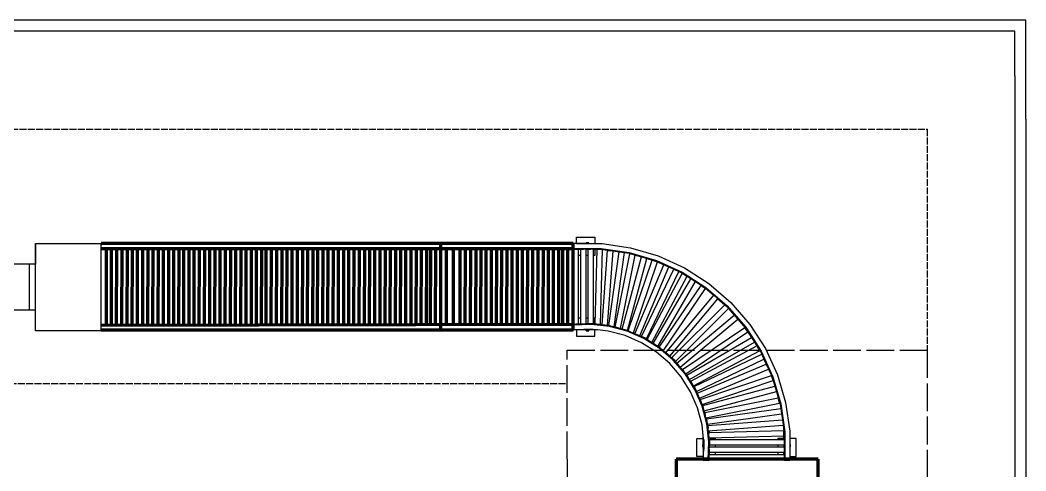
# Model space of a CAD drawing. Header units: millimetres. Extents: x -9564 to 100419, y -25359 to 24346.
# Drawn here: x 85395 to 94608, y -6629 to -2496 of the extents above; entities that cross this region are included whole.
import ezdxf

# ---------------------------------------------------------------- set-up
doc = ezdxf.new("R2010")
doc.units = ezdxf.units.MM
doc.header["$LTSCALE"] = 100
doc.linetypes.add('DASHED2', pattern=[0.762, 0.635, -0.127])
doc.linetypes.add('DASHEDX2', pattern=[3.048, 2.54, -0.508])
for name, color, linetype in [('Area circulacion', 50, 'DASHEDX2'), ('Area proceso', 90, 'DASHEDX2'), ('Maquinas', 200, 'Continuous'), ('MUROS', 7, 'Continuous')]:
    doc.layers.add(name, color=color, linetype=linetype)

msp = doc.modelspace()

# ---------------------------------------------------------------- linework, layer by layer
for p, q in [((94508.366, -3005.697), (94508.366, -22203.397)), ((94608.366, -3405.697), (94608.366, -22303.397)), ((90460.713, -5283), (90460.713, -4598.907))]:
    msp.add_line(p, q)
at = {"layer": 'Area circulacion', "color": 2, "linetype": 'DASHED2'}
for p, q in [((79827.257, -3496.066), (93708.552, -3496.066)), ((93705.404, -3496.066), (93705.404, -5521.933)), ((83468.328, -5827.458), (90405.404, -5827.458))]:
    msp.add_line(p, q, dxfattribs=at)
at = {"layer": 'Area proceso', "color": 3}
for p, q in [((90405.404, -6521.933), (90405.404, -5521.933)), ((90405.404, -5521.933), (93705.404, -5521.933)), ((93705.404, -5521.933), (93705.404, -6521.933)), ((90405.404, -6521.933), (90405.404, -11521.933)), ((93705.404, -6521.933), (93705.404, -11521.933))]:
    msp.add_line(p, q, dxfattribs=at)
at = {"layer": 'Maquinas'}
for p, q in [((90492.986, -4486.96), (90658.834, -4486.96)), ((90492.986, -4545.007), (90492.986, -4486.96)), ((90658.834, -4486.96), (90658.834, -4545.007)), ((85536.571, -5344.957), (85536.571, -4545.007)), ((85536.571, -4545.007), (86138.424, -4545.007)), ((85536.571, -4545.007), (85536.571, -4735.007)), ((86136.571, -5344.957), (86138.424, -4545.007)), ((90492.986, -4545.007), (90459.816, -4545.007)), ((90459.816, -4545.007), (90459.816, -4590.452)), ((90459.816, -4590.452), (90718.841, -4590.116)), ((90459.816, -4590.452), (90459.816, -4597.242)), ((90459.816, -4597.242), (90460.713, -4597.241)), ((90459.816, -4597.242), (90459.816, -4598.907)), ((90460.713, -4598.907), (90459.816, -4598.907)), ((90460.713, -4597.241), (90510.467, -4597.167)), ((90460.713, -4598.907), (90460.713, -4597.241)), ((90492.986, -4545.007), (90724.695, -4545.323)), ((90580.546, -4545.007), (90492.986, -4545.007)), ((90510.467, -4597.167), (90530.807, -4597.137)), ((90510.467, -4598.907), (90510.467, -4597.167)), ((90530.807, -4598.907), (90510.467, -4598.907)), ((90510.467, -4652.808), (90510.467, -4598.907)), ((90530.807, -4597.137), (90555.684, -4597.099)), ((90530.807, -4598.907), (90530.807, -4597.137)), ((90530.807, -4652.808), (90530.807, -4598.907)), ((90580.562, -4597.099), (90555.684, -4597.099)), ((90559.332, -4545.007), (90559.625, -4545.007)), ((90559.625, -4545.007), (90560.457, -4545.007)), ((90560.457, -4545.007), (90561.771, -4545.007)), ((90561.771, -4545.007), (90563.478, -4545.007)), ((90580.546, -4536.714), (90580.546, -4545.007)), ((90603.765, -4536.714), (90580.546, -4536.714)), ((90603.765, -4545.007), (90580.546, -4545.007)), ((90580.562, -4597.099), (90592.495, -4597.045)), ((90580.562, -4598.907), (90580.562, -4597.099)), ((90592.495, -4598.907), (90580.562, -4598.907)), ((90580.562, -4652.808), (90580.562, -4598.907)), ((90592.495, -4597.045), (90597.23, -4597.038)), ((90592.495, -4597.045), (90592.495, -4598.907)), ((90597.23, -4598.907), (90592.495, -4598.907)), ((90597.23, -4597.038), (90622.107, -4597)), ((90597.23, -4598.907), (90597.23, -4597.038)), ((90597.23, -4652.808), (90597.23, -4598.907)), ((90603.765, -4536.714), (90603.765, -4545.007)), ((90603.765, -4545.007), (90658.834, -4545.007)), ((90621.525, -4545.007), (90623.225, -4545.007)), ((90646.985, -4597), (90622.107, -4597)), ((90623.225, -4545.007), (90624.52, -4545.007)), ((90624.52, -4545.007), (90625.322, -4545.007)), ((90625.322, -4545.007), (90625.576, -4545.007)), ((90646.985, -4597), (90680.665, -4596.913)), ((90646.985, -4598.907), (90646.985, -4597)), ((90658.834, -4598.907), (90646.985, -4598.907)), ((90646.985, -4652.808), (90646.985, -4598.907)), ((90658.834, -4545.007), (90725.173, -4545.007)), ((90658.834, -4598.907), (90658.834, -4652.808)), ((90680.609, -4598.907), (90658.834, -4598.907)), ((90661.501, -5283), (90680.609, -4598.907)), ((90680.609, -4598.907), (90680.665, -4596.913)), ((90680.665, -4596.913), (90705.553, -4596.876)), ((90705.553, -4596.876), (90717.95, -4596.858)), ((90721.133, -4597.311), (90705.553, -4596.876)), ((90711.275, -5283), (90730.391, -4598.631)), ((90717.95, -4596.858), (90721.133, -4597.311)), ((90718.841, -4590.116), (90975.268, -4626.707)), ((90721.133, -4597.311), (90730.391, -4598.631)), ((90724.695, -4545.323), (90725.173, -4545.392)), ((90725.173, -4545.392), (90725.173, -4545.007)), ((90725.173, -4545.392), (90986.841, -4583.275)), ((90730.391, -4598.631), (90801.508, -4608.768)), ((90986.841, -4583.275), (91240.934, -4658.093)), ((90530.807, -4652.808), (90510.467, -4652.808)), ((90510.467, -5229.099), (90510.467, -4652.808)), ((90530.807, -5229.099), (90530.807, -4652.808)), ((90597.23, -4652.808), (90580.562, -4652.808)), ((90580.562, -5229.099), (90580.562, -4652.808)), ((90597.23, -5229.099), (90597.23, -4652.808)), ((90658.834, -4652.808), (90646.985, -4652.808)), ((90646.985, -5229.099), (90646.985, -4652.808)), ((90726.511, -5290.35), (90776.698, -4606.946)), ((90775.991, -5295.917), (90826.194, -4612.286)), ((90776.698, -4606.946), (90801.508, -4608.768)), ((90787.382, -5297.198), (90881.318, -4620.236)), ((90801.508, -4608.768), (90826.194, -4612.286)), ((90826.194, -4612.286), (90881.318, -4620.236)), ((90836.002, -5308.814), (90930.588, -4627.166)), ((90846.336, -5311.791), (90981.023, -4637.747)), ((90881.318, -4620.236), (90905.96, -4623.656)), ((90894.949, -5322.425), (91029.386, -4649.634)), ((90905.96, -4623.656), (90930.588, -4627.166)), ((90910.562, -5328.992), (91087.852, -4667.334)), ((90930.588, -4627.166), (90973.501, -4633.283)), ((90958.58, -5342.021), (91135.765, -4680.76)), ((90966.256, -5345.369), (91186.242, -4695.53)), ((90973.501, -4633.283), (91005.418, -4642.621)), ((90975.268, -4626.707), (91223.861, -4699.478)), ((90981.023, -4637.747), (91005.418, -4642.621)), ((91005.418, -4642.621), (91029.386, -4649.634)), ((91029.386, -4649.634), (91111.882, -4673.772)), ((91087.852, -4667.334), (91111.882, -4673.772)), ((91111.882, -4673.772), (91135.765, -4680.76)), ((91135.765, -4680.76), (91186.242, -4695.53)), ((91187.02, -4695.793), (91186.242, -4695.53)), ((91187.02, -4695.793), (91221.248, -4705.773)), ((91187.02, -4695.793), (91233.345, -4711.473)), ((91240.934, -4658.093), (91481.817, -4768.259)), ((85536.571, -4735.007), (83536.571, -4735.007)), ((85478.092, -4735.007), (85478.092, -5154.957)), ((91012.676, -5363.411), (91233.345, -4711.473)), ((91026.652, -5371.713), (91292.864, -4738.42)), ((91072.362, -5391.367), (91338.156, -4759.067)), ((91087.156, -5397.19), (91384.169, -4780.043)), ((91221.248, -4705.773), (91292.864, -4738.42)), ((91223.861, -4699.478), (91459.541, -4806.942)), ((91292.864, -4738.42), (91338.156, -4759.067)), ((91338.156, -4759.067), (91384.169, -4780.043)), ((91384.169, -4780.043), (91429.451, -4800.685)), ((91481.817, -4768.259), (91704.601, -4911.536)), ((91131.989, -5418.767), (91429.451, -4800.685)), ((91137.502, -5425.007), (91460.651, -4819.803)), ((91180.356, -5450.38), (91504.265, -4843.754)), ((91195.41, -5461.389), (91538.861, -4866.514)), ((91429.451, -4800.685), (91456.128, -4812.846)), ((91456.128, -4812.846), (91498.113, -4839.806)), ((91459.541, -4806.942), (91677.497, -4946.904)), ((91460.651, -4819.803), (91498.113, -4839.806)), ((91498.113, -4839.806), (91504.265, -4843.754)), ((91504.265, -4843.754), (91547.297, -4871.385)), ((91538.861, -4866.514), (91547.297, -4871.385)), ((91547.297, -4871.385), (91581.005, -4893.028)), ((91237.814, -5487.452), (91581.005, -4893.028)), ((91248.663, -5494.846), (91632.377, -4928.103)), ((91287.705, -5525.927), (91673.577, -4955.997)), ((91581.005, -4893.028), (91673.341, -4952.316)), ((91632.377, -4928.103), (91673.577, -4955.997)), ((91673.341, -4952.316), (91749.776, -5018.529)), ((91677.497, -4946.904), (91873.275, -5116.506)), ((91704.601, -4911.536), (91904.764, -5085.017)), ((91309.103, -5545.568), (91749.776, -5018.529)), ((91346.82, -5578.025), (91787.388, -5051.111)), ((91749.776, -5018.529), (91787.388, -5051.111)), ((91787.388, -5051.111), (91849.596, -5105)), ((85536.571, -5154.957), (83536.571, -5154.957)), ((85536.571, -5344.957), (85536.571, -5154.957)), ((91364.127, -5590.469), (91849.596, -5105)), ((91399.309, -5625.65), (91884.778, -5140.181)), ((91849.596, -5105), (91867.729, -5120.708)), ((91867.729, -5120.708), (91868.449, -5121.332)), ((91867.729, -5120.708), (91869.073, -5122.052)), ((91867.729, -5120.708), (91869.073, -5122.052)), ((91868.449, -5121.332), (91869.073, -5122.052)), ((91869.073, -5122.052), (91884.778, -5140.181)), ((91873.275, -5116.506), (92042.877, -5312.284)), ((91884.778, -5140.181), (91937.202, -5200.698)), ((91904.764, -5085.017), (92078.245, -5285.18)), ((90530.807, -5229.099), (90510.467, -5229.099)), ((90510.467, -5283), (90510.467, -5229.099)), ((90530.807, -5282.909), (90530.807, -5229.099)), ((90597.23, -5229.099), (90580.562, -5229.099)), ((90580.562, -5281.038), (90580.562, -5229.099)), ((90597.23, -5280.411), (90597.23, -5229.099)), ((90658.834, -5229.099), (90646.985, -5229.099)), ((90646.985, -5281.402), (90646.985, -5229.099)), ((90658.834, -5282.735), (90658.834, -5229.099)), ((91410.562, -5641.037), (91937.202, -5200.698)), ((91442.751, -5678.979), (91969.784, -5238.31)), ((91937.202, -5200.698), (91969.784, -5238.31)), ((91969.784, -5238.31), (92037.465, -5316.44)), ((90460.713, -5283), (90459.816, -5283)), ((90459.816, -5285.579), (90459.816, -5283)), ((90485.59, -5284.61), (90459.816, -5285.579)), ((90459.816, -5285.579), (90459.816, -5292.37)), ((90627.029, -5285.988), (90459.816, -5292.37)), ((90459.816, -5292.37), (90459.816, -5336.901)), ((90463.995, -5336.725), (90459.816, -5336.901)), ((90463.995, -5336.901), (90459.816, -5336.901)), ((90459.816, -5336.901), (90463.995, -5336.901)), ((90459.816, -5336.901), (90463.995, -5336.901)), ((90460.713, -5284.61), (90460.713, -5283)), ((90460.713, -5284.61), (90485.59, -5284.61)), ((90468.174, -5336.55), (90463.995, -5336.725)), ((90463.995, -5336.725), (90463.995, -5336.901)), ((90463.995, -5336.725), (90468.174, -5336.725)), ((90463.995, -5336.901), (90468.174, -5336.901)), ((90558.696, -5332.754), (90468.174, -5336.55)), ((90468.174, -5336.55), (90468.174, -5336.725)), ((90468.174, -5336.725), (90468.174, -5336.901)), ((90492.986, -5336.901), (90468.174, -5336.901)), ((90510.467, -5283.674), (90485.59, -5284.61)), ((90492.986, -5336.901), (90492.986, -5394.948)), ((90580.546, -5336.901), (90492.986, -5336.901)), ((90510.467, -5283), (90528.392, -5283)), ((90510.467, -5283.674), (90510.467, -5283)), ((90528.392, -5283), (90510.467, -5283.674)), ((90530.807, -5282.909), (90528.392, -5283)), ((90580.562, -5281.038), (90530.807, -5282.909)), ((90580.546, -5336.901), (90546.886, -5336.901)), ((90592.495, -5331.337), (90558.696, -5332.754)), ((90592.495, -5332.754), (90558.696, -5332.754)), ((90559.598, -5336.901), (90559.332, -5336.901)), ((90560.403, -5336.901), (90559.598, -5336.901)), ((90561.695, -5336.901), (90560.403, -5336.901)), ((90563.384, -5336.901), (90561.695, -5336.901)), ((90565.356, -5336.901), (90563.384, -5336.901)), ((90567.923, -5336.901), (90563.478, -5336.901)), ((90567.476, -5336.901), (90565.356, -5336.901)), ((90569.599, -5336.901), (90567.476, -5336.901)), ((90572.58, -5336.901), (90567.923, -5336.901)), ((90571.582, -5336.901), (90569.599, -5336.901)), ((90574.635, -5336.901), (90571.582, -5336.901)), ((90577.409, -5336.901), (90572.58, -5336.901)), ((90577.904, -5336.901), (90574.635, -5336.901)), ((90582.367, -5336.901), (90577.409, -5336.901)), ((90581.35, -5336.901), (90577.904, -5336.901)), ((90580.546, -5345.193), (90580.546, -5336.901)), ((90603.765, -5336.901), (90580.546, -5336.901)), ((90597.23, -5280.411), (90580.562, -5281.038)), ((90584.929, -5336.901), (90581.35, -5336.901)), ((90587.412, -5336.901), (90582.367, -5336.901)), ((90588.598, -5336.901), (90584.929, -5336.901)), ((90592.501, -5336.901), (90587.412, -5336.901)), ((90592.313, -5336.901), (90588.598, -5336.901)), ((90596.028, -5336.901), (90592.313, -5336.901)), ((90621.197, -5330.134), (90592.495, -5331.337)), ((90592.495, -5332.754), (90592.495, -5331.337)), ((90645.255, -5332.754), (90592.495, -5332.754)), ((90597.59, -5336.901), (90592.501, -5336.901)), ((90599.697, -5336.901), (90596.028, -5336.901)), ((90627.918, -5279.257), (90597.23, -5280.411)), ((90602.635, -5336.901), (90597.59, -5336.901)), ((90603.276, -5336.901), (90599.697, -5336.901)), ((90607.594, -5336.901), (90602.635, -5336.901)), ((90606.722, -5336.901), (90603.276, -5336.901)), ((90603.765, -5345.193), (90603.765, -5336.901)), ((90658.834, -5336.901), (90603.765, -5336.901)), ((90638.103, -5336.901), (90603.765, -5336.901)), ((90609.991, -5336.901), (90606.722, -5336.901)), ((90612.422, -5336.901), (90607.594, -5336.901)), ((90613.044, -5336.901), (90609.991, -5336.901)), ((90617.079, -5336.901), (90612.422, -5336.901)), ((90615.033, -5336.901), (90613.044, -5336.901)), ((90617.175, -5336.901), (90615.033, -5336.901)), ((90621.525, -5336.901), (90617.079, -5336.901)), ((90619.325, -5336.901), (90617.175, -5336.901)), ((90621.336, -5336.901), (90619.325, -5336.901)), ((90645.255, -5332.754), (90621.197, -5330.134)), ((90623.07, -5336.901), (90621.336, -5336.901)), ((90624.411, -5336.901), (90623.07, -5336.901)), ((90625.265, -5336.901), (90624.411, -5336.901)), ((90625.576, -5336.901), (90625.265, -5336.901)), ((90793.323, -5304.623), (90627.029, -5285.988)), ((90646.985, -5281.402), (90627.918, -5279.257)), ((90683.314, -5336.901), (90645.255, -5332.754)), ((90658.834, -5282.735), (90646.985, -5281.402)), ((90661.187, -5283), (90658.834, -5282.735)), ((90658.834, -5394.948), (90658.834, -5336.901)), ((90683.314, -5336.901), (90658.834, -5336.901)), ((90661.187, -5283), (90661.501, -5283)), ((90661.5, -5283.035), (90661.187, -5283)), ((90661.5, -5283.035), (90661.501, -5283)), ((90675.102, -5284.565), (90661.5, -5283.035)), ((90725.173, -5290.199), (90675.102, -5284.565)), ((90675.102, -5284.565), (90711.203, -5285.574)), ((90781.771, -5347.626), (90683.314, -5336.901)), ((90711.203, -5285.574), (90711.275, -5283)), ((90711.275, -5283), (90725.173, -5283)), ((90725.173, -5290.199), (90725.173, -5283)), ((90726.511, -5290.35), (90725.173, -5290.199)), ((90775.991, -5295.917), (90726.511, -5290.35)), ((90787.382, -5297.198), (90775.991, -5295.917)), ((90795.085, -5298.065), (90787.382, -5297.198)), ((90954.977, -5347.856), (90793.323, -5304.623)), ((90834.38, -5308.589), (90795.085, -5298.065)), ((90846.336, -5311.791), (90834.38, -5308.589)), ((90836.002, -5308.814), (90834.38, -5308.589)), ((90859.865, -5315.414), (90846.336, -5311.791)), ((90910.562, -5328.992), (90859.865, -5315.414)), ((90859.865, -5315.414), (90894.949, -5322.425)), ((90957.58, -5341.584), (90910.562, -5328.992)), ((90958.58, -5342.021), (90957.58, -5341.584)), ((90966.256, -5345.369), (90958.58, -5342.021)), ((91462.988, -5699.878), (92032.918, -5314.006)), ((92060.812, -5355.206), (92032.918, -5314.006)), ((92032.918, -5314.006), (92060.812, -5355.206)), ((92037.465, -5316.44), (92095.489, -5406.807)), ((92042.877, -5312.284), (92182.839, -5530.24)), ((92078.245, -5285.18), (92221.522, -5507.964)), ((86136.571, -5344.957), (85536.571, -5344.957)), ((90492.986, -5394.948), (90658.834, -5394.948)), ((90580.546, -5345.193), (90603.765, -5345.193)), ((90937.909, -5388.984), (90781.771, -5347.626)), ((91086.087, -5453.272), (90937.909, -5388.984)), ((91108.373, -5414.72), (90954.977, -5347.856)), ((90990.101, -5355.77), (90966.256, -5345.369)), ((91026.652, -5371.713), (90990.101, -5355.77)), ((90990.101, -5355.77), (91012.676, -5363.411)), ((91054.396, -5383.815), (91026.652, -5371.713)), ((91055.364, -5384.222), (91054.396, -5383.815)), ((91107.429, -5406.947), (91055.364, -5384.222)), ((91055.364, -5384.222), (91072.362, -5391.367)), ((91087.156, -5397.19), (91107.429, -5406.947)), ((91111.771, -5408.841), (91107.429, -5406.947)), ((91250.077, -5503.719), (91108.373, -5414.72)), ((91113.102, -5409.678), (91111.771, -5408.841)), ((91137.502, -5425.007), (91113.102, -5409.678)), ((91113.102, -5409.678), (91131.989, -5418.767)), ((91163.913, -5441.6), (91137.502, -5425.007)), ((91493.708, -5739.164), (92060.812, -5355.206)), ((91501.463, -5749.769), (92095.489, -5406.807)), ((92095.489, -5406.807), (92122.401, -5448.722)), ((91222.959, -5539.04), (91086.087, -5453.272)), ((91164.091, -5441.695), (91163.913, -5441.6)), ((91195.41, -5461.389), (91164.091, -5441.695)), ((91164.091, -5441.695), (91180.356, -5450.38)), ((91226.46, -5480.897), (91195.41, -5461.389)), ((91227.042, -5481.233), (91226.46, -5480.897)), ((91248.663, -5494.846), (91227.042, -5481.233)), ((91227.042, -5481.233), (91237.814, -5487.452)), ((91254.213, -5498.333), (91248.663, -5494.846)), ((91376.92, -5612.861), (91250.077, -5503.719)), ((91281.018, -5521.4), (91254.213, -5498.333)), ((91309.103, -5545.568), (91281.018, -5521.4)), ((91281.018, -5521.4), (91287.705, -5525.927)), ((91527.148, -5792.391), (92122.401, -5448.722)), ((91538.535, -5807.226), (92144.755, -5483.535)), ((91563.522, -5850.287), (92169.112, -5526.932)), ((92122.401, -5448.722), (92144.755, -5483.535)), ((92144.755, -5483.535), (92151.795, -5494.499)), ((92151.795, -5494.499), (92176.935, -5533.653)), ((92169.112, -5526.932), (92151.795, -5494.499)), ((92151.795, -5494.499), (92169.112, -5526.932)), ((92221.522, -5507.964), (92331.688, -5748.847)), ((91345.432, -5644.349), (91222.959, -5539.04)), ((91346.82, -5578.025), (91309.103, -5545.568)), ((91381.693, -5608.035), (91346.82, -5578.025)), ((91364.127, -5590.469), (91381.693, -5608.035)), ((91486.062, -5739.704), (91376.92, -5612.861)), ((91381.72, -5608.058), (91381.693, -5608.035)), ((91381.746, -5608.088), (91381.72, -5608.058)), ((91426.385, -5659.961), (91381.746, -5608.088)), ((91381.746, -5608.088), (91399.309, -5625.65)), ((91570.148, -5855.594), (92188.118, -5558.185)), ((91591.724, -5900.427), (92208.761, -5603.467)), ((92176.935, -5533.653), (92188.118, -5558.185)), ((92182.839, -5530.24), (92290.303, -5765.92)), ((92188.118, -5558.185), (92208.761, -5603.467)), ((92208.761, -5603.467), (92229.734, -5649.474)), ((91450.741, -5766.822), (91345.432, -5644.349)), ((91410.562, -5641.037), (91426.385, -5659.961)), ((91442.751, -5678.979), (91426.385, -5659.961)), ((91471.3, -5712.154), (91442.751, -5678.979)), ((91462.988, -5699.878), (91471.3, -5712.154)), ((91491.448, -5735.568), (91471.3, -5712.154)), ((91597.548, -5915.221), (92229.734, -5649.474)), ((91617.124, -5960.964), (92250.381, -5694.767)), ((92229.734, -5649.474), (92239.547, -5671)), ((92240.568, -5673.241), (92250.381, -5694.767)), ((92241.203, -5670.303), (92242.157, -5672.573)), ((92250.381, -5694.767), (92277.442, -5754.238)), ((91536.509, -5903.694), (91450.741, -5766.822)), ((91575.061, -5881.408), (91486.062, -5739.704)), ((91493.708, -5739.164), (91491.448, -5735.568)), ((91513.857, -5771.236), (91493.708, -5739.164)), ((91501.463, -5749.769), (91513.857, -5771.236)), ((91527.148, -5792.391), (91513.857, -5771.236)), ((91550.23, -5829.13), (91527.148, -5792.391)), ((91625.504, -5974.907), (92277.442, -5754.238)), ((91643.466, -6021.354), (92293.394, -5801.366)), ((92277.442, -5754.238), (92284.008, -5768.533)), ((92293.394, -5801.366), (92277.442, -5754.238)), ((92277.442, -5754.238), (92293.394, -5801.366)), ((92284.008, -5768.533), (92308.628, -5852.673)), ((92290.303, -5765.92), (92363.074, -6014.513)), ((92331.688, -5748.847), (92406.506, -6002.94)), ((91538.535, -5807.226), (91550.23, -5829.13)), ((91563.522, -5850.287), (91550.23, -5829.13)), ((91580.939, -5878.009), (91563.522, -5850.287)), ((91570.148, -5855.594), (91580.939, -5878.009)), ((91641.925, -6034.804), (91575.061, -5881.408)), ((91580.977, -5878.096), (91580.939, -5878.009)), ((91607.188, -5938.154), (91580.977, -5878.096)), ((91580.977, -5878.096), (91591.724, -5900.427)), ((91647.549, -6029.809), (92308.628, -5852.673)), ((92308.628, -5852.673), (92322.604, -5900.438)), ((91600.797, -6051.872), (91536.509, -5903.694)), ((91597.548, -5915.221), (91607.188, -5938.154)), ((91607.563, -5939.045), (91607.188, -5938.154)), ((91617.124, -5960.964), (91607.563, -5939.045)), ((91633.467, -5998.431), (91617.124, -5960.964)), ((91625.504, -5974.907), (91633.467, -5998.431)), ((91660.427, -6077.868), (92322.604, -5900.438)), ((91665.73, -6092.633), (92339.449, -5958.011)), ((92322.604, -5900.438), (92339.449, -5958.011)), ((92339.449, -5958.011), (92343.416, -5971.568)), ((92343.416, -5971.568), (92356.498, -6016.28)), ((92350.408, -6006.559), (92343.416, -5971.568)), ((92343.416, -5971.568), (92350.408, -6006.559)), ((91642.155, -6208.01), (91600.797, -6051.872)), ((91643.466, -6021.354), (91633.467, -5998.431)), ((91685.158, -6196.458), (91641.925, -6034.804)), ((91648.18, -6032.162), (91643.466, -6021.354)), ((91648.18, -6032.162), (91647.549, -6029.809)), ((91648.197, -6032.201), (91648.18, -6032.162)), ((91660.427, -6077.868), (91648.197, -6032.201)), ((91669.691, -6112.459), (91660.427, -6077.868)), ((91677.348, -6141.05), (92350.408, -6006.559)), ((91683.345, -6151.581), (92362.354, -6057.361)), ((92356.498, -6016.28), (92362.354, -6057.361)), ((92362.354, -6057.361), (92369.375, -6106.618)), ((92363.074, -6014.513), (92399.665, -6270.94)), ((92406.506, -6002.94), (92444.389, -6264.608)), ((91665.73, -6092.633), (91669.691, -6112.459)), ((91677.348, -6141.05), (91669.691, -6112.459)), ((91686.76, -6176.192), (91677.348, -6141.05)), ((91683.345, -6151.581), (91686.76, -6176.192)), ((91692.376, -6200.559), (92369.375, -6106.618)), ((91694.592, -6211.672), (92377.204, -6161.544)), ((92369.375, -6106.618), (92377.204, -6161.544)), ((92377.204, -6161.544), (92384.241, -6210.916)), ((91652.88, -6306.467), (91642.155, -6208.01)), ((91703.793, -6362.752), (91685.158, -6196.458)), ((91691.716, -6194.696), (91686.76, -6176.192)), ((91692.376, -6200.559), (91691.716, -6194.696)), ((91696.406, -6236.385), (91692.376, -6200.559)), ((91694.592, -6211.672), (91696.406, -6236.385)), ((91699.201, -6261.222), (91696.406, -6236.385)), ((91699.201, -6261.222), (92384.241, -6210.916)), ((91699.582, -6264.608), (91699.201, -6261.222)), ((91699.582, -6264.608), (91706.781, -6264.608)), ((91702.44, -6290.006), (91699.582, -6264.608)), ((91706.781, -6276.248), (92390.062, -6257.162)), ((91706.781, -6264.608), (91706.781, -6276.248)), ((92384.241, -6210.916), (92391.894, -6264.608)), ((92390.062, -6257.162), (92390.874, -6286.224)), ((92390.062, -6257.162), (92391.451, -6306.897)), ((92391.894, -6264.608), (92390.874, -6264.608)), ((92390.874, -6286.224), (92390.874, -6264.608)), ((92391.894, -6264.608), (92392.923, -6271.831)), ((92444.389, -6264.608), (92444.775, -6264.608)), ((92444.389, -6264.608), (92444.458, -6265.086)), ((92444.458, -6265.086), (92444.775, -6496.795)), ((92444.775, -6264.608), (92444.775, -6330.947)), ((91594.833, -6330.947), (91652.88, -6330.947)), ((91594.833, -6496.795), (91594.833, -6330.947)), ((91652.88, -6330.947), (91652.88, -6306.467)), ((91657.027, -6344.526), (91652.88, -6306.467)), ((91652.88, -6386.016), (91652.88, -6330.947)), ((91657.027, -6344.526), (91657.027, -6397.286)), ((91659.647, -6368.584), (91657.027, -6344.526)), ((91702.059, -6276.38), (91706.781, -6276.248)), ((91702.059, -6276.38), (91702.44, -6290.006)), ((91706.493, -6326.03), (91702.44, -6290.006)), ((91706.493, -6326.03), (91706.781, -6326.022)), ((91706.781, -6328.594), (91706.493, -6326.03)), ((91706.781, -6326.022), (92390.874, -6306.913)), ((91706.781, -6326.022), (91706.781, -6328.594)), ((91707.046, -6330.947), (91706.781, -6328.594)), ((91707.046, -6330.947), (91760.682, -6330.947)), ((91710.385, -6360.621), (91707.046, -6330.947)), ((91710.385, -6340.598), (91760.682, -6340.598)), ((91710.385, -6340.598), (91710.385, -6360.621)), ((91760.682, -6330.947), (91760.682, -6340.598)), ((91760.682, -6340.598), (92336.973, -6340.598)), ((92390.874, -6330.947), (92336.973, -6330.947)), ((92336.973, -6330.947), (92336.973, -6340.598)), ((92336.973, -6340.598), (92390.874, -6340.598)), ((92391.451, -6306.897), (92390.874, -6286.224)), ((92390.874, -6306.913), (92391.451, -6306.897)), ((92390.874, -6330.947), (92390.874, -6306.913)), ((92390.874, -6340.598), (92390.874, -6330.947)), ((92390.874, -6340.598), (92392.821, -6340.598)), ((92392.821, -6340.598), (92392.747, -6390.352)), ((92392.923, -6271.831), (92392.821, -6340.598)), ((92399.665, -6270.94), (92399.329, -6529.965)), ((92502.821, -6330.947), (92444.775, -6330.947)), ((92444.775, -6330.947), (92444.775, -6386.016)), ((92444.775, -6351.678), (92444.775, -6386.016)), ((92502.821, -6496.795), (92502.821, -6330.947)), ((91644.588, -6386.016), (91652.88, -6386.016)), ((91644.588, -6386.016), (91644.588, -6409.235)), ((91644.588, -6409.235), (91652.88, -6409.235)), ((91652.88, -6364.459), (91652.88, -6364.205)), ((91652.88, -6365.261), (91652.88, -6364.459)), ((91652.88, -6366.556), (91652.88, -6365.261)), ((91652.88, -6368.256), (91652.88, -6366.556)), ((91652.88, -6386.016), (91652.88, -6409.235)), ((91652.88, -6409.235), (91652.88, -6496.795)), ((91652.88, -6428.01), (91652.88, -6426.303)), ((91652.88, -6429.324), (91652.88, -6428.01)), ((91652.88, -6430.156), (91652.88, -6429.324)), ((91652.88, -6430.449), (91652.88, -6430.156)), ((91653.231, -6521.607), (91657.027, -6431.085)), ((91657.027, -6397.286), (91657.027, -6431.085)), ((91657.027, -6397.286), (91658.444, -6397.286)), ((91657.027, -6431.085), (91658.444, -6397.286)), ((91658.444, -6397.286), (91659.647, -6368.584)), ((91697.411, -6529.965), (91703.793, -6362.752)), ((91706.781, -6461.389), (91707.887, -6431.999)), ((91707.887, -6431.999), (91708.826, -6407.021)), ((91707.887, -6431.999), (91707.887, -6456.775)), ((91708.826, -6407.021), (91710.385, -6365.576)), ((91708.826, -6407.021), (91760.682, -6407.021)), ((91710.524, -6361.863), (91710.385, -6360.621)), ((91710.385, -6365.576), (91710.524, -6361.863)), ((91710.385, -6365.576), (91710.385, -6390.352)), ((91710.385, -6390.352), (91760.682, -6390.352)), ((91760.682, -6390.352), (91760.682, -6407.021)), ((91760.682, -6390.352), (92336.973, -6390.352)), ((91760.682, -6407.021), (92336.973, -6407.021)), ((92336.973, -6390.352), (92336.973, -6407.021)), ((92336.973, -6390.352), (92390.874, -6390.352)), ((92336.973, -6407.021), (92390.874, -6407.021)), ((92390.874, -6390.352), (92390.874, -6397.286)), ((92390.874, -6390.352), (92392.747, -6390.352)), ((92390.874, -6397.286), (92390.874, -6407.021)), ((92392.736, -6397.286), (92390.874, -6397.286)), ((92390.874, -6407.021), (92392.722, -6407.021)), ((92392.722, -6407.021), (92392.648, -6456.775)), ((92392.736, -6397.286), (92392.722, -6407.021)), ((92392.747, -6390.352), (92392.736, -6397.286)), ((92444.775, -6364.205), (92444.775, -6364.516)), ((92444.775, -6364.516), (92444.775, -6365.37)), ((92444.775, -6365.37), (92444.775, -6366.711)), ((92444.775, -6366.711), (92444.775, -6368.445)), ((92444.775, -6368.256), (92444.775, -6372.702)), ((92444.775, -6368.445), (92444.775, -6370.456)), ((92444.775, -6370.456), (92444.775, -6372.606)), ((92444.775, -6372.606), (92444.775, -6374.748)), ((92444.775, -6372.702), (92444.775, -6377.359)), ((92444.775, -6374.748), (92444.775, -6376.737)), ((92444.775, -6376.737), (92444.775, -6379.79)), ((92444.775, -6377.359), (92444.775, -6382.187)), ((92444.775, -6379.79), (92444.775, -6383.059)), ((92444.775, -6382.187), (92444.775, -6387.146)), ((92444.775, -6383.059), (92444.775, -6386.505)), ((92453.067, -6386.016), (92444.775, -6386.016)), ((92444.775, -6386.016), (92444.775, -6409.235)), ((92444.775, -6386.505), (92444.775, -6390.084)), ((92444.775, -6387.146), (92444.775, -6392.191)), ((92444.775, -6390.084), (92444.775, -6393.753)), ((92444.775, -6392.191), (92444.775, -6397.28)), ((92444.775, -6393.753), (92444.775, -6397.468)), ((92444.775, -6397.28), (92444.775, -6402.369)), ((92444.775, -6397.468), (92444.775, -6401.183)), ((92444.775, -6401.183), (92444.775, -6404.852)), ((92444.775, -6402.369), (92444.775, -6407.414)), ((92444.775, -6404.852), (92444.775, -6408.431)), ((92444.775, -6407.414), (92444.775, -6412.372)), ((92444.775, -6408.431), (92444.775, -6411.877)), ((92453.067, -6409.235), (92444.775, -6409.235)), ((92444.775, -6409.235), (92444.775, -6496.795)), ((92444.775, -6409.235), (92444.775, -6442.895)), ((92444.775, -6411.877), (92444.775, -6415.146)), ((92444.775, -6412.372), (92444.775, -6417.201)), ((92444.775, -6415.146), (92444.775, -6418.199)), ((92444.775, -6417.201), (92444.775, -6421.858)), ((92444.775, -6418.199), (92444.775, -6420.182)), ((92444.775, -6420.182), (92444.775, -6422.305)), ((92444.775, -6421.858), (92444.775, -6426.303)), ((92444.775, -6422.305), (92444.775, -6424.425)), ((92444.775, -6424.425), (92444.775, -6426.397)), ((92444.775, -6426.397), (92444.775, -6428.086)), ((92444.775, -6428.086), (92444.775, -6429.378)), ((92444.775, -6429.378), (92444.775, -6430.183)), ((92444.775, -6430.183), (92444.775, -6430.449)), ((92453.067, -6409.235), (92453.067, -6386.016)), ((91405.404, -11521.933), (91405.404, -6521.933)), ((91662.702, -6521.933), (91409.071, -6521.933)), ((91652.88, -6496.795), (91594.833, -6496.795)), ((91652.88, -6496.795), (91652.88, -6521.607)), ((91652.88, -6525.786), (91652.88, -6521.607)), ((91652.88, -6521.607), (91653.056, -6521.607)), ((91652.88, -6529.965), (91653.056, -6525.786)), ((91652.88, -6529.965), (91652.88, -6525.786)), ((91652.88, -6525.786), (91653.056, -6525.786)), ((91652.88, -6529.965), (91697.411, -6529.965)), ((91653.056, -6525.786), (91653.231, -6521.607)), ((91653.056, -6525.786), (91653.056, -6521.607)), ((91653.056, -6521.607), (91653.231, -6521.607)), ((91697.411, -6529.965), (91704.202, -6529.965)), ((91704.202, -6529.965), (91704.319, -6526.87)), ((91704.202, -6529.965), (91706.781, -6529.965)), ((91704.319, -6526.87), (91706.19, -6477.115)), ((91704.319, -6526.87), (91706.781, -6526.87)), ((91706.19, -6477.115), (91706.781, -6461.389)), ((91706.19, -6477.115), (91706.781, -6477.115)), ((91706.781, -6461.389), (91706.781, -6477.115)), ((91706.781, -6477.115), (91760.682, -6477.115)), ((91706.781, -6526.87), (92390.874, -6526.87)), ((91706.781, -6529.965), (91706.781, -6526.87)), ((91707.887, -6456.775), (91760.682, -6456.775)), ((91760.682, -6456.775), (91760.682, -6477.115)), ((91760.682, -6456.775), (92336.973, -6456.775)), ((91760.682, -6477.115), (92336.973, -6477.115)), ((92336.973, -6456.775), (92336.973, -6477.115)), ((92336.973, -6456.775), (92390.874, -6456.775)), ((92336.973, -6477.115), (92390.874, -6477.115)), ((92390.874, -6477.115), (92390.874, -6456.775)), ((92390.874, -6456.775), (92392.648, -6456.775)), ((92390.874, -6477.115), (92392.577, -6477.115)), ((92390.874, -6526.87), (92392.543, -6526.87)), ((92390.874, -6526.87), (92390.874, -6529.965)), ((92392.539, -6529.965), (92390.874, -6529.965)), ((92392.543, -6526.87), (92392.539, -6529.965)), ((92392.539, -6529.965), (92399.329, -6529.965)), ((92392.577, -6504.548), (92392.543, -6526.87)), ((92392.648, -6456.775), (92392.577, -6477.115)), ((92392.577, -6477.115), (92392.577, -6504.548)), ((92392.577, -6477.115), (92392.577, -6504.548)), ((92399.329, -6529.965), (92444.775, -6529.965)), ((92444.775, -6496.795), (92502.821, -6496.795)), ((92444.775, -6496.795), (92444.775, -6529.965)), ((92479.955, -6521.933), (92705.404, -6521.933)), ((92701.738, -10391.692), (92701.738, -6521.933))]:
    msp.add_line(p, q, dxfattribs=at)
at = {"layer": 'Maquinas', "lineweight": 100}
for p, q in [((86138.318, -4590.626), (90459.816, -4590.452)), ((90459.816, -4545.007), (86138.424, -4545.007)), ((86184.65, -5292.193), (86186.501, -4590.753)), ((86230.666, -5292.056), (86232.518, -4590.347)), ((86278.744, -5291.913), (86280.596, -4590.474)), ((86326.915, -5291.769), (86328.767, -4590.06)), ((86374.993, -5291.626), (86376.845, -4590.187)), ((86421.01, -5291.49), (86422.862, -4589.78)), ((86469.088, -5291.347), (86470.94, -4589.907)), ((86517.272, -5291.203), (86519.125, -4589.494)), ((86565.351, -5291.06), (86567.202, -4589.621)), ((86611.367, -5290.923), (86613.219, -4589.214)), ((86659.445, -5290.78), (86661.297, -4589.341)), ((86707.616, -5290.637), (86709.468, -4588.928)), ((86755.694, -5290.494), (86757.546, -4589.055)), ((86801.711, -5290.357), (86803.563, -4588.648)), ((86849.789, -5290.214), (86851.641, -4588.775)), ((86893.788, -5290.083), (86895.629, -4592.625)), ((86941.866, -5289.94), (86943.707, -4592.752)), ((86987.883, -5289.803), (86989.723, -4592.874)), ((87035.961, -5289.66), (87037.8, -4593.001)), ((87084.132, -5289.517), (87085.97, -4593.128)), ((87132.21, -5289.374), (87134.048, -4593.255)), ((87178.226, -5289.237), (87180.063, -4593.376)), ((87226.305, -5289.094), (87228.141, -4593.503)), ((87274.489, -5288.951), (87276.324, -4593.63)), ((87322.567, -5288.808), (87324.402, -4593.757)), ((87368.584, -5288.671), (87370.418, -4593.879)), ((87416.662, -5288.528), (87418.496, -4594.006)), ((87464.832, -5288.385), (87466.665, -4594.133)), ((87512.911, -5288.242), (87514.743, -4594.26)), ((87558.927, -5288.105), (87560.759, -4594.381)), ((87607.006, -5287.962), (87608.836, -4594.508)), ((87647.61, -5287.841), (87649.44, -4594.615)), ((87695.689, -5287.698), (87697.518, -4594.742)), ((87743.873, -5287.555), (87745.702, -4594.869)), ((87791.951, -5287.412), (87793.779, -4594.996)), ((87837.968, -5287.275), (87839.795, -4595.118)), ((87886.046, -5287.132), (87887.873, -4595.245)), ((87934.217, -5286.989), (87936.042, -4595.372)), ((87982.295, -5286.846), (87984.12, -4595.499)), ((88028.311, -5286.709), (88030.136, -4595.62)), ((88076.39, -5286.566), (88078.213, -4595.747)), ((88120.389, -5286.435), (88122.212, -4595.863)), ((88168.467, -5286.292), (88170.289, -4595.99)), ((88214.484, -5286.155), (88216.305, -4596.112)), ((88262.562, -5286.012), (88264.383, -4596.239)), ((88310.732, -5285.869), (88312.553, -4596.366)), ((88358.811, -5285.726), (88360.63, -4596.493)), ((88404.827, -5285.589), (88406.646, -4596.614)), ((88452.906, -5285.446), (88454.724, -4596.741)), ((88501.09, -5285.302), (88502.907, -4596.868)), ((88549.168, -5285.159), (88550.985, -4596.995)), ((88595.184, -5285.023), (88597, -4597.117)), ((88643.263, -5284.88), (88645.078, -4597.244)), ((88691.433, -5284.736), (88693.248, -4597.371)), ((88739.512, -5284.593), (88741.326, -4597.498)), ((88785.528, -5284.456), (88787.341, -4597.619)), ((88833.607, -5284.313), (88835.419, -4597.746)), ((88879.461, -5284.177), (88881.272, -4597.867)), ((88927.539, -5284.034), (88929.35, -4597.994)), ((88975.709, -5283.891), (88977.52, -4598.121)), ((89023.788, -5283.748), (89025.597, -4598.248)), ((89069.804, -5283.611), (89071.613, -4598.37)), ((89117.883, -5283.468), (89119.691, -4598.497)), ((89155.282, -5283.357), (89157.089, -4598.595)), ((89201.298, -5283.22), (89203.105, -4598.717)), ((89249.377, -5336.975), (89249.377, -4545.007)), ((89300.227, -5285.505), (89300.199, -4590.498)), ((89364.002, -5285.368), (89363.974, -4590.496)), ((89424.923, -5286.155), (89426.744, -4596.112)), ((89473.001, -5286.012), (89474.822, -4596.239)), ((89521.172, -5285.869), (89522.992, -4596.366)), ((89569.25, -5285.726), (89571.07, -4596.493)), ((89615.266, -5285.589), (89617.085, -4596.614)), ((89663.345, -5285.446), (89665.163, -4596.741)), ((89711.529, -5285.302), (89713.346, -4596.868)), ((89759.607, -5285.159), (89761.424, -4596.995)), ((89805.624, -5285.023), (89807.44, -4597.117)), ((89853.702, -5284.88), (89855.517, -4597.244)), ((89901.873, -5284.736), (89903.687, -4597.371)), ((89949.951, -5284.593), (89951.765, -4597.498)), ((89995.967, -5284.456), (89997.781, -4597.619)), ((90044.046, -5284.313), (90045.858, -4597.746)), ((90089.9, -5284.177), (90091.712, -4597.867)), ((90137.978, -5284.034), (90139.789, -4597.994)), ((90186.149, -5283.891), (90187.959, -4598.121)), ((90234.227, -5283.748), (90236.037, -4598.248)), ((90280.243, -5283.611), (90282.052, -4598.37)), ((90328.322, -5283.468), (90330.13, -4598.497)), ((90365.721, -5283.357), (90367.529, -4598.595)), ((90411.737, -5283.22), (90413.544, -4598.717)), ((90459.816, -5336.975), (90459.816, -4545.007)), ((86136.59, -5336.975), (90459.816, -5336.901)), ((86136.693, -5292.335), (90460.713, -5283)), ((92705.404, -6521.933), (91405.404, -6521.933)), ((91405.404, -6521.933), (91405.404, -11521.933)), ((92705.404, -11521.933), (92705.404, -6521.933))]:
    msp.add_line(p, q, dxfattribs=at)
at = {"layer": 'MUROS', "color": 0}
for p, q in [((94608.366, -2496.066), (76794.357, -2496.066)), ((94608.366, -2596.066), (94608.366, -2496.066)), ((94508.366, -2596.066), (76794.357, -2596.066)), ((94508.366, -3005.697), (94508.366, -2596.066)), ((94608.366, -2905.697), (94608.366, -2596.066))]:
    msp.add_line(p, q, dxfattribs=at)
at = {"layer": 'MUROS'}
msp.add_line((94608.366, -3405.697), (94608.366, -2905.697), dxfattribs=at)

doc.saveas('drawing.dxf')
